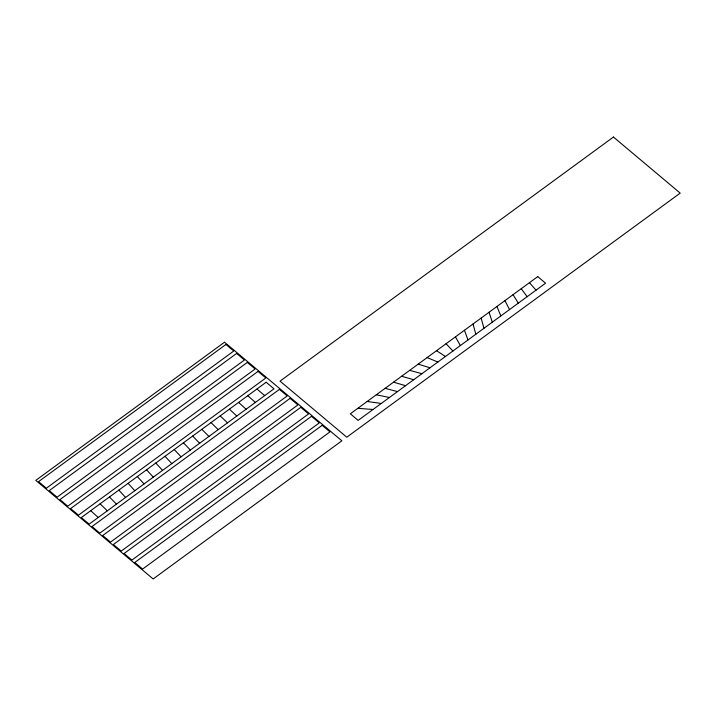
<?xml version="1.0" encoding="UTF-8"?>
<svg xmlns="http://www.w3.org/2000/svg" width="716" height="716" viewBox="0 0 716 716"><rect width="100%" height="100%" fill="white"/><g stroke="black" fill="none" stroke-linecap="round" stroke-linejoin="round"><path stroke-width="1.07" d="M357.857 408.308L373.027 409.498M367.183 401.479L381.279 403.457M376.33 394.785L389.423 397.496M385.145 388.323L397.478 391.598M409.704 370.351L421.93 373.698M401.622 376.267L413.714 379.713M393.549 382.174L405.551 385.691M418.162 364.158L430.021 367.773M427.139 357.579L437.861 362.036M436.527 350.715L445.459 356.478M256.972 388.976L264.696 395.617M247.781 395.706L255.397 402.428M90.717 510.687L98.226 517.489M238.589 402.428L246.107 409.23M229.406 409.158L236.808 416.041M220.224 415.88L227.509 422.843M100.106 503.813L107.328 510.821M211.032 422.61L218.219 429.645M201.84 429.332L208.929 436.447M192.649 436.071L199.639 443.249M109.467 496.958L116.457 504.145M183.448 442.801L190.367 450.042M446.05 343.734L452.906 351.019M174.239 449.55L181.094 456.826M118.802 490.129L125.622 497.441M165.02 456.289L171.822 463.61M155.802 463.046L162.568 470.394M146.574 469.794L153.305 477.169M128.083 483.327L134.823 490.702M137.338 476.561L144.059 483.935M529.464 282.677L536.033 290.168M521.23 288.7L527.155 296.666M513.05 294.688L518.303 303.145M455.439 336.869L460.37 345.551M504.95 300.622L509.515 309.58M496.967 306.466L500.833 315.935M464.46 330.264L467.987 339.975M489.064 312.248L492.295 322.182M473.007 324.008L475.845 334.229M481.143 318.047L483.953 328.295M224.511 342.221L35.8 480.373L153.152 578.958L341.863 440.805L224.511 342.221M225.943 344.459L38.548 481.644L46.37 488.214L233.765 351.028L225.943 344.459M236.629 353.435L49.234 490.621L57.065 497.199L244.451 360.014L236.629 353.435M247.324 362.421L59.929 499.607L67.76 506.185L255.147 368.991L247.324 362.421M258.02 371.398L70.624 508.584L78.447 515.162L265.842 377.976L258.02 371.398M266.164 382.246L81.311 517.57L89.133 524.148L273.986 388.815L266.164 382.246M613.451 137.042L280.037 381.127L346.786 437.199L680.2 193.114L613.451 137.042M279.401 389.37L92.006 526.555L99.828 533.125L287.223 395.939L279.401 389.37M290.096 398.347L102.701 535.532L110.524 542.11L297.919 404.916L290.096 398.347M300.783 407.332L113.388 544.518L121.219 551.087L308.605 413.902L300.783 407.332M311.478 416.309L124.083 553.504L131.905 560.073L319.3 422.887L311.478 416.309M322.164 425.295L134.769 562.481L142.6 569.059L329.986 431.864L322.164 425.295M537.734 276.618L350.339 413.803L358.161 420.382L545.556 283.196L537.734 276.618"/></g></svg>
